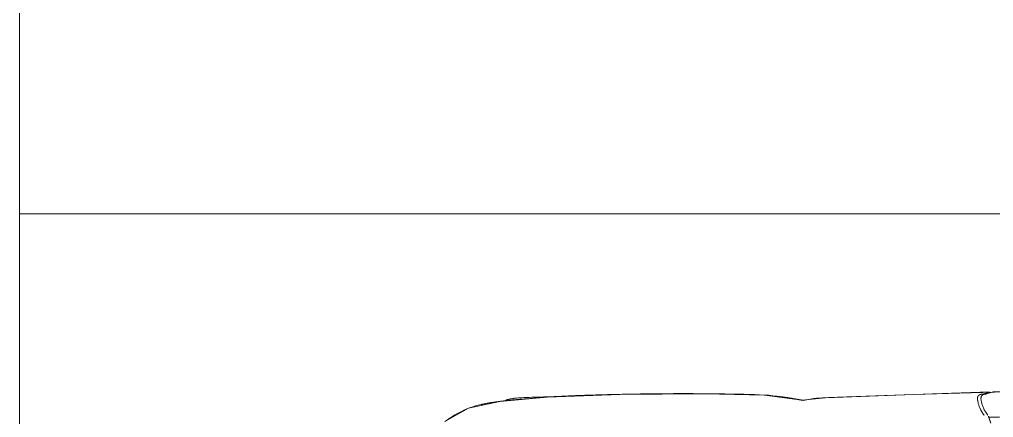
# Model space of a CAD drawing. Header units: metres. Extents: x -13933 to 152404, y -7861 to 21912.
# Drawn here: x 111523.3 to 111734.2, y 606.1 to 692.1 of the extents above; entities that cross this region are included whole.
import ezdxf
from ezdxf.xclip import XClip

# ---------------------------------------------------------------- set-up
doc = ezdxf.new("R2010")
doc.units = ezdxf.units.M
doc.header["$LTSCALE"] = 100
doc.header["$MEASUREMENT"] = 0
doc.header["$XCLIPFRAME"] = 0
doc.layers.get('0').update_dxf_attribs({"color": 9, "lineweight": 9})
for name, color, linetype, lineweight in [('04', 9, 'Continuous', 9), ('06D', 9, 'Continuous', 9), ('40M', 9, 'Continuous', 9)]:
    doc.layers.add(name, color=color, linetype=linetype, lineweight=lineweight)

# ---------------------------------------------------------------- blocks, each defined once
blk = doc.blocks.new('p-araba-polo')
for p, q in [((2.8823, -0.8027), (2.9054, -0.7989)), ((2.5081, -0.8127), (2.4946, -0.8171)), ((2.5182, -0.8123), (2.5016, -0.8169)), ((3.4804, -0.8048), (3.4804, -0.8048))]:
    blk.add_line(p, q)
at = {"flags": 128}
blk.add_lwpolyline([(2.9369, -0.8043), (2.9413, -0.8051), (2.9443, -0.8057)], dxfattribs=at)
for points, degree in [([(2.4993, -0.7493), (2.5002, -0.752), (2.5011, -0.7547), (2.502, -0.7573), (2.5029, -0.7599), (2.5038, -0.7624)], 5), ([(2.5038, -0.7623), (2.321, -0.767), (2.1382, -0.7705), (1.9555, -0.7726), (1.7727, -0.7732), (1.5899, -0.7723), (1.4072, -0.7698)], 6), ([(2.5038, -0.7624), (2.5038, -0.7623), (2.5038, -0.7623), (2.5038, -0.7623)], 3), ([(2.5046, -0.7646), (2.5044, -0.7642), (2.5043, -0.7637), (2.5041, -0.7633), (2.504, -0.7628), (2.5038, -0.7624)], 5), ([(2.5046, -0.7646), (2.5043, -0.7639), (2.5041, -0.7631), (2.5038, -0.7624)], 3), ([(2.514, -0.7669), (2.5155, -0.769), (2.5168, -0.771), (2.5181, -0.7731), (2.5193, -0.7751), (2.5204, -0.7772), (2.5214, -0.7792), (2.5223, -0.7812)], 7), ([(2.5278, -0.7987), (2.5285, -0.8037), (2.5283, -0.807), (2.5272, -0.8087), (2.5256, -0.8104), (2.5236, -0.8113), (2.5213, -0.8119), (2.5189, -0.8123)], 7), ([(2.943, -0.8054), (2.935, -0.804), (2.9273, -0.8026), (2.9198, -0.8013), (2.9125, -0.8001), (2.9054, -0.7989)], 5), ([(2.9054, -0.7989), (2.9062, -0.799), (2.907, -0.7992), (2.9078, -0.7993)], 3), ([(1.4726, -0.8217), (1.8132, -0.8277), (2.154, -0.8262), (2.4946, -0.8171)], 3), ([(2.5016, -0.8169), (2.6117, -0.8139), (2.7216, -0.8101), (2.8316, -0.8056)], 3), ([(2.5081, -0.8127), (2.5088, -0.8127), (2.5095, -0.8127), (2.5101, -0.8126), (2.5108, -0.8126), (2.5115, -0.8125)], 5), ([(2.5115, -0.8125), (2.5115, -0.8125), (2.5116, -0.8125), (2.5116, -0.8125), (2.5117, -0.8125)], 4), ([(2.5115, -0.8125), (2.5115, -0.8125), (2.5116, -0.8125), (2.5116, -0.8125), (2.5117, -0.8125)], 4), ([(2.5182, -0.8123), (2.5184, -0.8123), (2.5187, -0.8123), (2.5189, -0.8123)], 3), ([(2.8316, -0.8056), (2.8487, -0.8049), (2.8658, -0.8042), (2.8829, -0.8032)], 3), ([(2.8316, -0.8056), (2.8316, -0.8056), (2.8316, -0.8056), (2.8316, -0.8055), (2.8316, -0.8053), (2.8316, -0.805)], 5), ([(2.8316, -0.805), (2.8316, -0.8052), (2.8316, -0.8054), (2.8316, -0.8056), (2.8316, -0.8056), (2.8316, -0.8056)], 5), ([(2.8823, -0.8027), (2.8827, -0.8028), (2.8829, -0.803), (2.883, -0.8031), (2.883, -0.8032), (2.8829, -0.8032), (2.8827, -0.8032)], 6), ([(2.943, -0.8054), (2.9429, -0.8054), (2.9428, -0.8054), (2.9427, -0.8054)], 3), ([(2.9428, -0.8054), (2.9428, -0.8054), (2.9428, -0.8054), (2.9428, -0.8054), (2.9429, -0.8054), (2.9429, -0.8054), (2.9429, -0.8054), (2.943, -0.8054), (2.943, -0.8054)], 8), ([(2.9433, -0.8055), (2.9432, -0.8055), (2.9432, -0.8055), (2.9431, -0.8055), (2.9431, -0.8055), (2.943, -0.8054)], 5), ([(2.943, -0.8054), (2.9431, -0.8055), (2.9431, -0.8055), (2.9432, -0.8055), (2.9433, -0.8055), (2.9433, -0.8055)], 5), ([(2.9434, -0.8055), (2.9433, -0.8055), (2.9431, -0.8055), (2.943, -0.8054)], 3), ([(3.0344, -0.8121), (3.07, -0.8129), (3.1076, -0.8133), (3.1465, -0.8134)], 3), ([(3.4597, -0.8061), (3.4598, -0.8061), (3.4598, -0.8061), (3.4599, -0.8061), (3.4599, -0.8061), (3.46, -0.8061), (3.46, -0.8061)], 6), ([(3.4645, -0.8058), (3.4646, -0.8058), (3.4647, -0.8058), (3.4648, -0.8058), (3.4649, -0.8058)], 4), ([(3.4646, -0.8058), (3.4646, -0.8058), (3.4647, -0.8058), (3.4648, -0.8058), (3.4649, -0.8058)], 4), ([(3.4646, -0.8058), (3.4646, -0.8058), (3.4647, -0.8058), (3.4648, -0.8058), (3.4648, -0.8058), (3.4649, -0.8058), (3.4649, -0.8058)], 6), ([(3.4646, -0.8058), (3.4646, -0.8058), (3.4646, -0.8058), (3.4646, -0.8058)], 3), ([(3.4646, -0.8058), (3.4646, -0.8058), (3.4647, -0.8058), (3.4647, -0.8058), (3.4648, -0.8058), (3.4649, -0.8058), (3.4649, -0.8058)], 6), ([(3.4649, -0.8058), (3.4648, -0.8058), (3.4648, -0.8058), (3.4647, -0.8058), (3.4647, -0.8058), (3.4648, -0.8058), (3.4649, -0.8058)], 6)]:
    blk.add_open_spline(points, degree=degree)
for points, degree, knots in [([(3.63, -0.7819), (3.6367, -0.7793), (3.6464, -0.775), (3.6606, -0.7668), (3.6723, -0.7592), (3.6777, -0.7555), (3.6807, -0.7535), (3.6809, -0.7534)], 3, [0, 0, 0, 0, 0.436591, 0.634385, 0.751254, 0.983784, 1, 1, 1, 1]), ([(2.5061, -0.7672), (2.5071, -0.7685), (2.509, -0.7711), (2.5114, -0.775), (2.5136, -0.7788), (2.5154, -0.7826), (2.5169, -0.7863), (2.5182, -0.7899), (2.5191, -0.7932), (2.5199, -0.7963), (2.5202, -0.7981), (2.5203, -0.799)], 3, [0, 0, 0, 0, 0.111111, 0.222222, 0.333334, 0.444446, 0.555558, 0.666671, 0.77778, 0.888892, 1, 1, 1, 1]), ([(2.5223, -0.7812), (2.5218, -0.78), (2.5207, -0.7777), (2.5187, -0.7741), (2.5165, -0.7705), (2.5148, -0.7681), (2.514, -0.7669)], 3, [0, 0, 0, 0, 0.250011, 0.500014, 0.750025, 1, 1, 1, 1]), ([(2.5203, -0.799), (2.5205, -0.7998), (2.5207, -0.8015), (2.5207, -0.8036), (2.5205, -0.8053), (2.5202, -0.8067), (2.5197, -0.8079), (2.519, -0.809), (2.5182, -0.8098), (2.5173, -0.8105), (2.5162, -0.8111), (2.5151, -0.8116), (2.514, -0.812), (2.5127, -0.8123), (2.5119, -0.8124), (2.5115, -0.8125)], 3, [0, 0, 0, 0, 0.076921, 0.153841, 0.230758, 0.307684, 0.38461, 0.461531, 0.538451, 0.615377, 0.692305, 0.769227, 0.846147, 0.923076, 1, 1, 1, 1]), ([(2.5278, -0.7987), (2.5276, -0.7979), (2.5274, -0.7964), (2.5268, -0.7937), (2.526, -0.7908), (2.525, -0.7877), (2.5238, -0.7845), (2.5228, -0.7823), (2.5223, -0.7812)], 3, [0, 0, 0, 0, 0.166664, 0.333329, 0.499996, 0.666663, 0.833332, 1, 1, 1, 1]), ([(3.4534, -0.8065), (3.4733, -0.8062), (3.5024, -0.8054), (3.5233, -0.8042), (3.533, -0.8032), (3.5394, -0.8022), (3.5462, -0.8005), (3.5507, -0.7987), (3.5521, -0.7981)], 3, [0, 0, 0, 0, 0.418831, 0.714948, 0.835581, 0.907738, 0.972168, 1, 1, 1, 1]), ([(3.4924, -0.8031), (3.496, -0.8029), (3.5031, -0.8024), (3.5136, -0.8016), (3.5237, -0.8008), (3.5336, -0.8), (3.5432, -0.799), (3.5524, -0.798), (3.5613, -0.797), (3.5699, -0.7958), (3.5781, -0.7946), (3.5859, -0.7933), (3.5934, -0.7919), (3.5988, -0.7908), (3.6016, -0.7902), (3.6022, -0.7901)], 3, [0, 0, 0, 0, 0.08164, 0.163278, 0.244914, 0.326547, 0.408179, 0.489811, 0.571441, 0.653071, 0.734702, 0.816332, 0.897962, 0.979592, 1, 1, 1, 1]), ([(3.5624, -0.7968), (3.5668, -0.7962), (3.5918, -0.7928), (3.6137, -0.7881), (3.6286, -0.7825), (3.63, -0.7819)], 3, [0, 0, 0, 0, 0.15043, 0.932957, 1, 1, 1, 1]), ([(2.519, -0.8089), (2.519, -0.8089), (2.519, -0.8089), (2.519, -0.8089), (2.519, -0.8089), (2.519, -0.8089), (2.519, -0.8089), (2.519, -0.8089), (2.519, -0.8089), (2.519, -0.8089), (2.519, -0.8089)], 5, [0, 0, 0, 0, 0, 0, 1, 1, 1, 1, 1, 1.000001, 1.000001, 1.000001, 1.000001, 1.000001, 1.000001]), ([(2.8823, -0.8027), (2.8825, -0.8028), (2.8829, -0.8029), (2.883, -0.8032), (2.8829, -0.8032), (2.8827, -0.8032), (2.8826, -0.8032)], 3, [0, 0, 0, 0, 0.249685, 0.499599, 0.749749, 1, 1, 1, 1]), ([(2.9447, -0.8057), (2.948, -0.8063), (2.9714, -0.8098), (3.0015, -0.8114), (3.0343, -0.8121)], 3, [0, 0, 0, 0, 0.131477, 1, 1, 1, 1]), ([(3.46, -0.8061), (3.4566, -0.8063), (3.4499, -0.8067), (3.4362, -0.8075), (3.4129, -0.8086), (3.3796, -0.8099), (3.339, -0.8111), (3.2984, -0.812), (3.2603, -0.8127), (3.226, -0.8131), (3.193, -0.8134), (3.1656, -0.8135), (3.1487, -0.8134), (3.1435, -0.8134)], 3, [0, 0, 0, 0, 0.03531, 0.070597, 0.141114, 0.269195, 0.390859, 0.518959, 0.640794, 0.737038, 0.833171, 0.948447, 1, 1, 1, 1]), ([(3.4649, -0.8058), (3.4648, -0.8058), (3.4647, -0.8058), (3.4648, -0.8058), (3.4649, -0.8058)], 3, [0, 0, 0, 0, 0.506131, 1, 1, 1, 1]), ([(3.4649, -0.8058), (3.4695, -0.8055), (3.4787, -0.8047), (3.4878, -0.8037), (3.4924, -0.8031)], 3, [0, 0, 0, 0, 0.500005, 1, 1, 1, 1])]:
    blk.add_open_spline(points, degree=degree, knots=knots)
at = {"layer": '40M'}
blk.add_lwpolyline([(2.3409, -0.8207), (2.6666, -0.8118), (2.8572, -0.8045), (2.9078, -0.7993), (2.9894, -0.8104), (3.119, -0.813), (3.3018, -0.8119), (3.4597, -0.8061), (3.5625, -0.7968), (3.63, -0.7819), (3.6813, -0.7534)], dxfattribs=at)

msp = doc.modelspace()

# ---------------------------------------------------------------- linework, layer by layer
at = {"layer": '06D'}
for points in [[(112023.31, 900.08), (112023.31, 650.08), (111523.31, 650.08), (111523.31, 900.08)], [(112023.31, 650.08), (112023.31, 400.08), (111523.31, 400.08), (111523.31, 650.08)]]:
    msp.add_lwpolyline(points, close=True, dxfattribs=at)

# ---------------------------------------------------------------- block references
at = {"layer": '04'}
ref = msp.add_blockref('p-araba-polo', (111983.55, 529.89), dxfattribs=dict(at, xscale=100, yscale=100, zscale=100, rotation=179.9999999998917))
XClip(ref).set_block_clipping_path([(-0.0924763951, -0.9835002962), (4.0650970395, 0.9845199444)])

doc.saveas('drawing.dxf')
